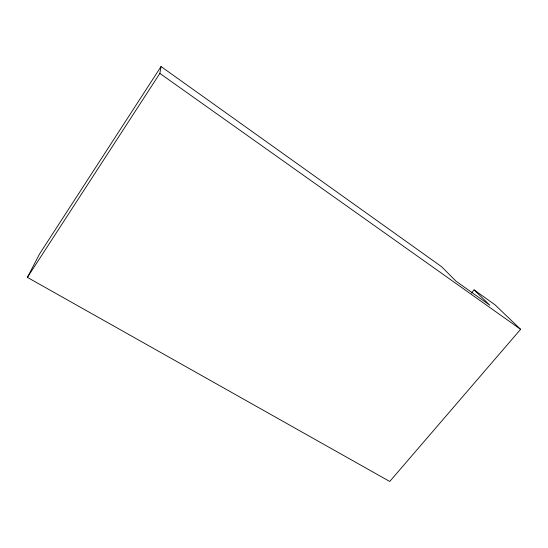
<?xml version="1.0" encoding="UTF-8"?>
<svg xmlns="http://www.w3.org/2000/svg" width="548" height="548" viewBox="0 0 548 548"><rect width="100%" height="100%" fill="white"/><g stroke="black" fill="none" stroke-linecap="round" stroke-linejoin="round"><path stroke-width="0.82" d="M474.075 289.878L495.002 304.811L520.6 329.327L389.738 481.466L27.4 277.384L159.858 73.405L161.043 66.534L441.613 266.712L455.977 281.172L489.837 305.243L474.075 289.878L471.417 293.077M27.4 277.384L39.538 253.991L161.043 66.534M159.858 73.405L520.6 329.327"/></g></svg>
